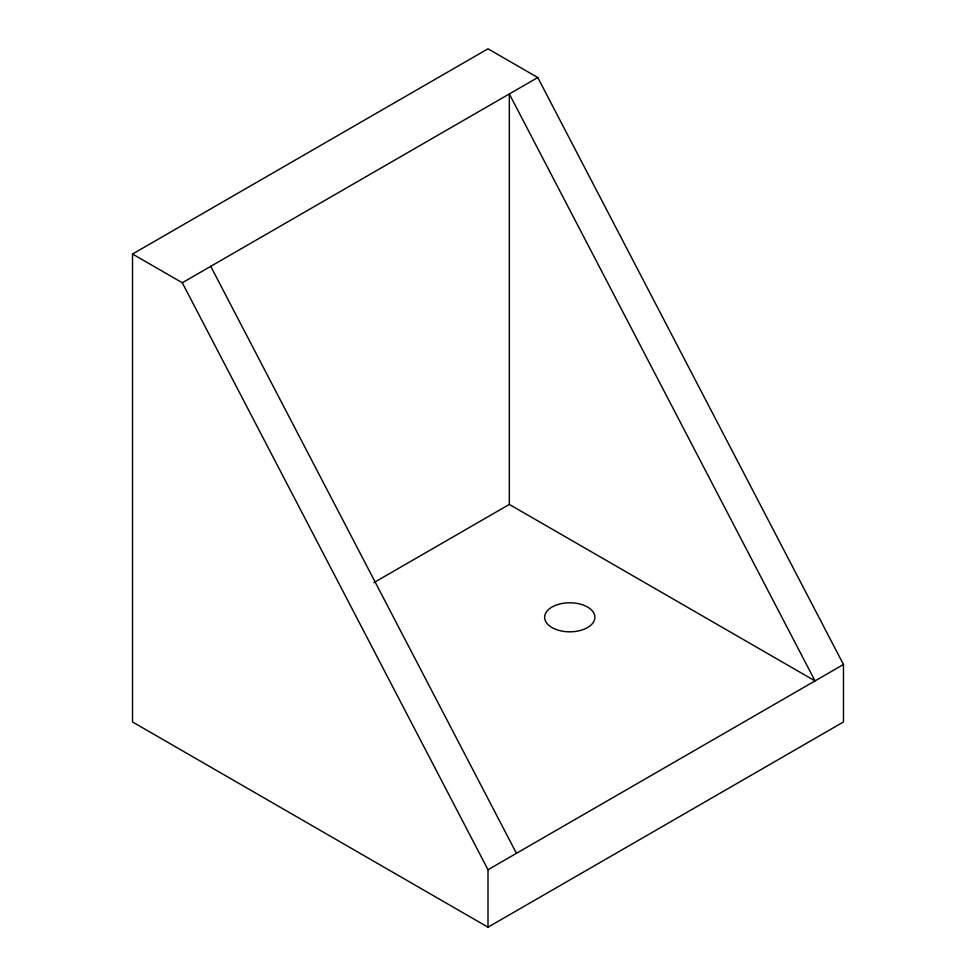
<?xml version="1.0" encoding="UTF-8"?>
<svg xmlns="http://www.w3.org/2000/svg" width="976" height="976" viewBox="0 0 976 976"><rect width="100%" height="100%" fill="white"/><g stroke="black" fill="none" stroke-linecap="round" stroke-linejoin="round"><path stroke-width="1.46" d="M132.529 254.028L488 48.8L537.764 77.531L843.471 664.497L843.471 721.972L488 927.2L132.529 721.972L132.529 254.028L182.292 282.759L488 869.738L488 927.2M182.292 282.759L537.764 77.531M373.845 582.648L509.326 504.421L815.033 680.919L509.326 93.952L509.326 504.421M488 869.738L843.471 664.497M210.731 266.35L516.438 853.317M556.064 629.471A25.132 14.518 0 0 0 594.86 618.064A25.132 14.518 0 0 0 558.345 604.364A25.132 14.518 0 0 0 556.064 629.471"/></g></svg>
